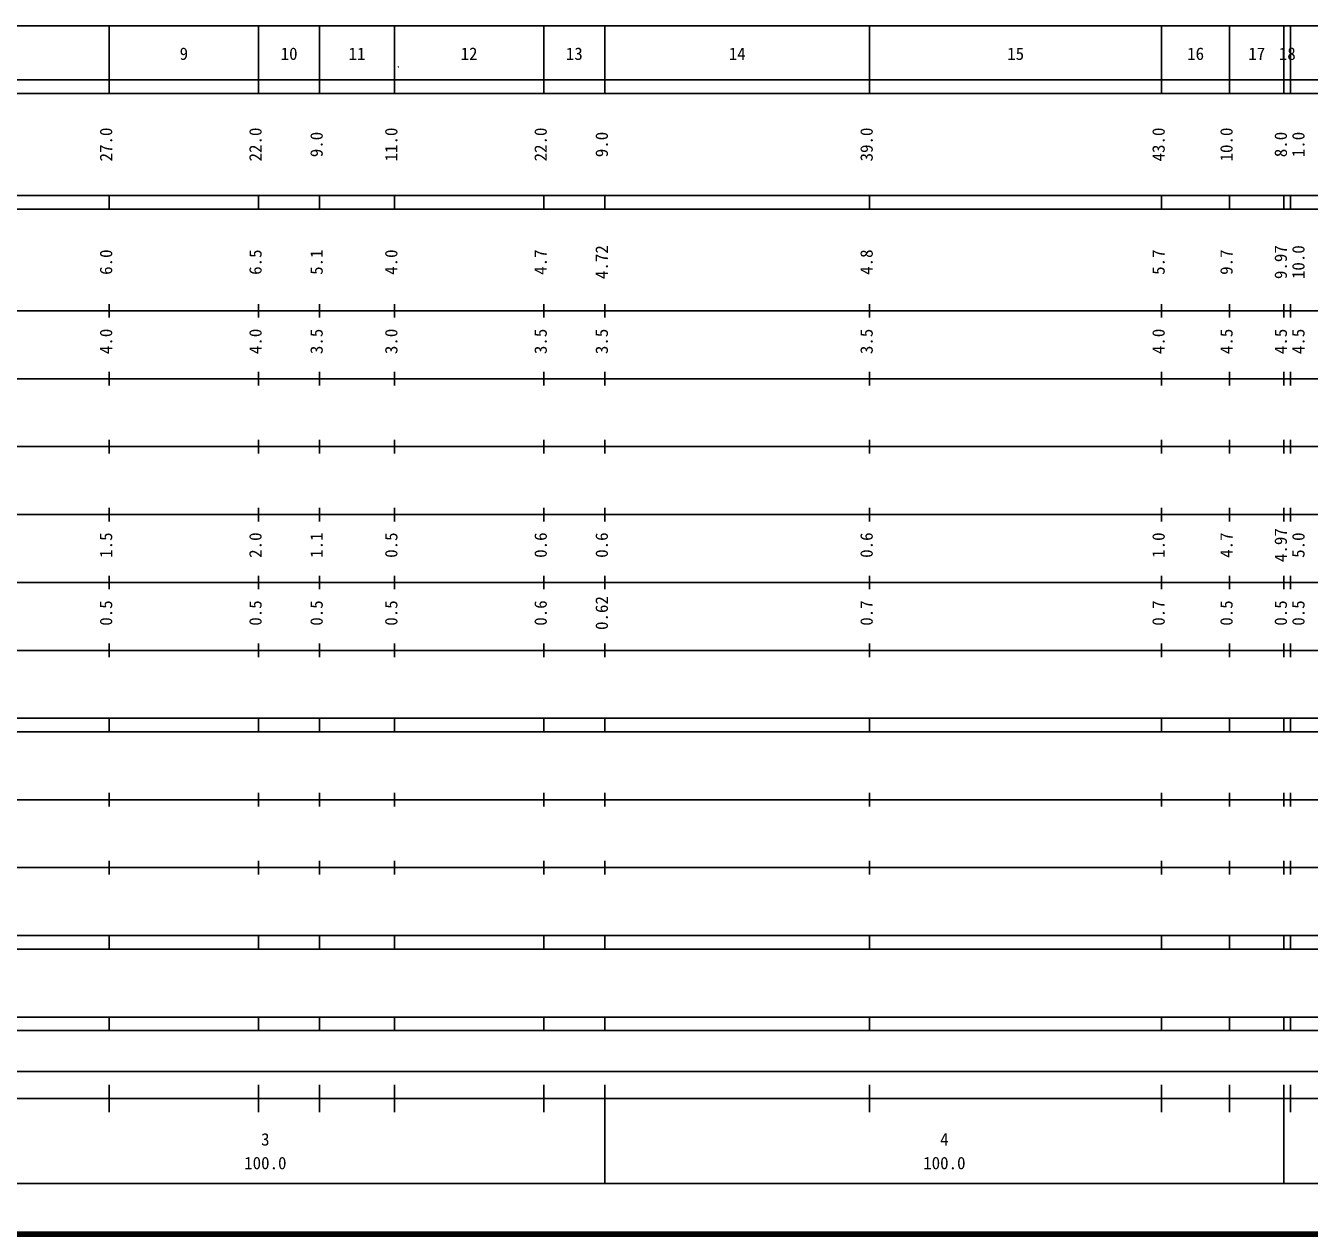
# Model space of a CAD drawing. Units: millimetres on the paper, enlarged 1000 times. Extents: x 40000 to 680000, y 20000 to 380000.
# Drawn here: x 282705 to 471749, y 20000 to 198000 of the extents above; entities that cross this region are included whole.
import ezdxf
from ezdxf.enums import TextEntityAlignment as Align

# ---------------------------------------------------------------- set-up
doc = ezdxf.new("R2010")
doc.units = ezdxf.units.MM
doc.header["$LTSCALE"] = 1000
doc.layers.add('M-TTL', color=2, linetype='Continuous', lineweight=140)
doc.layers.add('M-TTL-BAND', color=7, linetype='Continuous', lineweight=25)
doc.styles.add('ＭＳ ゴシック', font='')
doc.styles.get('ＭＳ ゴシック').set_extended_font_data('MS Gothic')

msp = doc.modelspace()

# ---------------------------------------------------------------- linework, layer by layer
at = {"layer": 'M-TTL'}
msp.add_line((40000, 20000), (680000, 20000), dxfattribs=at)
at = {"layer": 'M-TTL', "lineweight": 13}
msp.add_arc((337603, 191972), 50, 133.77052, 313.77052, dxfattribs=at)
at = {"layer": 'M-TTL-BAND'}
for p, q in [((68000, 198000), (579000, 198000)), ((295000, 188000), (295000, 198000)), ((317000, 188000), (317000, 198000)), ((326000, 188000), (326000, 198000)), ((337000, 188000), (337000, 198000)), ((359000, 188000), (359000, 198000)), ((368000, 188000), (368000, 198000)), ((407000, 188000), (407000, 198000)), ((450000, 188000), (450000, 198000)), ((460000, 188000), (460000, 198000)), ((468000, 188000), (468000, 198000)), ((469000, 188000), (469000, 198000)), ((40000, 190000), (579000, 190000)), ((40000, 188000), (579000, 188000)), ((40000, 173000), (579000, 173000)), ((295000, 171000), (295000, 173000)), ((317000, 171000), (317000, 173000)), ((326000, 171000), (326000, 173000)), ((337000, 171000), (337000, 173000)), ((359000, 171000), (359000, 173000)), ((368000, 171000), (368000, 173000)), ((407000, 171000), (407000, 173000)), ((450000, 171000), (450000, 173000)), ((460000, 171000), (460000, 173000)), ((468000, 171000), (468000, 173000)), ((469000, 171000), (469000, 173000)), ((40000, 171000), (579000, 171000)), ((295000, 155000), (295000, 157000)), ((317000, 155000), (317000, 157000)), ((326000, 155000), (326000, 157000)), ((337000, 155000), (337000, 157000)), ((359000, 155000), (359000, 157000)), ((368000, 155000), (368000, 157000)), ((407000, 155000), (407000, 157000)), ((450000, 155000), (450000, 157000)), ((460000, 155000), (460000, 157000)), ((468000, 155000), (468000, 157000)), ((469000, 155000), (469000, 157000)), ((40000, 156000), (579000, 156000)), ((46000, 146000), (579000, 146000)), ((295000, 145000), (295000, 147000)), ((317000, 145000), (317000, 147000)), ((326000, 145000), (326000, 147000)), ((337000, 145000), (337000, 147000)), ((359000, 145000), (359000, 147000)), ((368000, 145000), (368000, 147000)), ((407000, 145000), (407000, 147000)), ((450000, 145000), (450000, 147000)), ((460000, 145000), (460000, 147000)), ((468000, 145000), (468000, 147000)), ((469000, 145000), (469000, 147000)), ((295000, 135000), (295000, 137000)), ((317000, 135000), (317000, 137000)), ((326000, 135000), (326000, 137000)), ((337000, 135000), (337000, 137000)), ((359000, 135000), (359000, 137000)), ((368000, 135000), (368000, 137000)), ((407000, 135000), (407000, 137000)), ((450000, 135000), (450000, 137000)), ((460000, 135000), (460000, 137000)), ((468000, 135000), (468000, 137000)), ((469000, 135000), (469000, 137000)), ((52000, 136000), (579000, 136000)), ((295000, 125000), (295000, 127000)), ((317000, 125000), (317000, 127000)), ((326000, 125000), (326000, 127000)), ((337000, 125000), (337000, 127000)), ((359000, 125000), (359000, 127000)), ((368000, 125000), (368000, 127000)), ((407000, 125000), (407000, 127000)), ((450000, 125000), (450000, 127000)), ((460000, 125000), (460000, 127000)), ((468000, 125000), (468000, 127000)), ((469000, 125000), (469000, 127000)), ((46000, 126000), (579000, 126000)), ((52000, 116000), (579000, 116000)), ((295000, 115000), (295000, 117000)), ((317000, 115000), (317000, 117000)), ((326000, 115000), (326000, 117000)), ((337000, 115000), (337000, 117000)), ((359000, 115000), (359000, 117000)), ((368000, 115000), (368000, 117000)), ((407000, 115000), (407000, 117000)), ((450000, 115000), (450000, 117000)), ((460000, 115000), (460000, 117000)), ((468000, 115000), (468000, 117000)), ((469000, 115000), (469000, 117000)), ((46000, 106000), (579000, 106000)), ((295000, 105000), (295000, 107000)), ((317000, 105000), (317000, 107000)), ((326000, 105000), (326000, 107000)), ((337000, 105000), (337000, 107000)), ((359000, 105000), (359000, 107000)), ((368000, 105000), (368000, 107000)), ((407000, 105000), (407000, 107000)), ((450000, 105000), (450000, 107000)), ((460000, 105000), (460000, 107000)), ((468000, 105000), (468000, 107000)), ((469000, 105000), (469000, 107000)), ((40000, 96000), (579000, 96000)), ((295000, 94000), (295000, 96000)), ((317000, 94000), (317000, 96000)), ((326000, 94000), (326000, 96000)), ((337000, 94000), (337000, 96000)), ((359000, 94000), (359000, 96000)), ((368000, 94000), (368000, 96000)), ((407000, 94000), (407000, 96000)), ((450000, 94000), (450000, 96000)), ((460000, 94000), (460000, 96000)), ((468000, 94000), (468000, 96000)), ((469000, 94000), (469000, 96000)), ((40000, 94000), (579000, 94000)), ((49000, 84000), (579000, 84000)), ((295000, 83000), (295000, 85000)), ((317000, 83000), (317000, 85000)), ((326000, 83000), (326000, 85000)), ((337000, 83000), (337000, 85000)), ((359000, 83000), (359000, 85000)), ((368000, 83000), (368000, 85000)), ((407000, 83000), (407000, 85000)), ((450000, 83000), (450000, 85000)), ((460000, 83000), (460000, 85000)), ((468000, 83000), (468000, 85000)), ((469000, 83000), (469000, 85000)), ((40000, 74000), (579000, 74000)), ((295000, 73000), (295000, 75000)), ((317000, 73000), (317000, 75000)), ((326000, 73000), (326000, 75000)), ((337000, 73000), (337000, 75000)), ((359000, 73000), (359000, 75000)), ((368000, 73000), (368000, 75000)), ((407000, 73000), (407000, 75000)), ((450000, 73000), (450000, 75000)), ((460000, 73000), (460000, 75000)), ((468000, 73000), (468000, 75000)), ((469000, 73000), (469000, 75000)), ((40000, 64000), (579000, 64000)), ((295000, 62000), (295000, 64000)), ((317000, 62000), (317000, 64000)), ((326000, 62000), (326000, 64000)), ((337000, 62000), (337000, 64000)), ((359000, 62000), (359000, 64000)), ((368000, 62000), (368000, 64000)), ((407000, 62000), (407000, 64000)), ((450000, 62000), (450000, 64000)), ((460000, 62000), (460000, 64000)), ((468000, 62000), (468000, 64000)), ((469000, 62000), (469000, 64000)), ((40000, 62000), (579000, 62000)), ((40000, 52000), (579000, 52000)), ((295000, 50000), (295000, 52000)), ((317000, 50000), (317000, 52000)), ((326000, 50000), (326000, 52000)), ((337000, 50000), (337000, 52000)), ((359000, 50000), (359000, 52000)), ((368000, 50000), (368000, 52000)), ((407000, 50000), (407000, 52000)), ((450000, 50000), (450000, 52000)), ((460000, 50000), (460000, 52000)), ((468000, 50000), (468000, 52000)), ((469000, 50000), (469000, 52000)), ((40000, 50000), (579000, 50000)), ((71000, 44000), (525000, 44000)), ((295000, 38000), (295000, 42000)), ((317000, 38000), (317000, 42000)), ((326000, 38000), (326000, 42000)), ((337000, 38000), (337000, 42000)), ((359000, 38000), (359000, 42000)), ((368000, 27500), (368000, 42000)), ((407000, 38000), (407000, 42000)), ((450000, 38000), (450000, 42000)), ((460000, 38000), (460000, 42000)), ((468000, 27500), (468000, 42000)), ((469000, 38000), (469000, 42000)), ((40000, 40000), (579000, 40000)), ((68000, 27500), (579000, 27500))]:
    msp.add_line(p, q, dxfattribs=at)

# ---------------------------------------------------------------- texts
at = {"layer": 'M-TTL-BAND', "style": 'ＭＳ ゴシック'}
for s, p in [('9', (306000, 192405)), ('10', (321500, 192405)), ('11', (331500, 192405)), ('12', (348000, 192405)), ('13', (363500, 192405)), ('14', (387500, 192405)), ('15', (428500, 192405)), ('16', (455000, 192405)), ('17', (464000, 192405)), ('18', (468500, 192405)), ('3', (318000, 32523)), ('4', (418000, 32523)), ('100.0', (318000, 29033)), ('100.0', (418000, 29033))]:
    msp.add_text(s, height=1833, dxfattribs=at).set_placement(p, align=Align.BOTTOM_CENTER)
for s, p in [('27.0', (296000, 180500)), ('22.0', (318000, 180500)), ('9.0', (327000, 180500)), ('11.0', (338000, 180500)), ('22.0', (360000, 180500)), ('9.0', (369000, 180500)), ('39.0', (408000, 180500)), ('43.0', (451000, 180500)), ('10.0', (461000, 180500)), ('8.0', (469000, 180500)), ('1.0', (471595, 180500)), ('6.0', (296000, 163174)), ('6.5', (318000, 163174)), ('5.1', (327000, 163174)), ('4.0', (338000, 163174)), ('4.7', (360000, 163174)), ('4.72', (369000, 163174)), ('4.8', (408000, 163174)), ('5.7', (451000, 163174)), ('9.7', (461000, 163174)), ('9.97', (469000, 163174)), ('10.0', (471595, 163174)), ('4.0', (296000, 151500)), ('4.0', (318000, 151500)), ('3.5', (327000, 151500)), ('3.0', (338000, 151500)), ('3.5', (360000, 151500)), ('3.5', (369000, 151500)), ('3.5', (408000, 151500)), ('4.0', (451000, 151500)), ('4.5', (461000, 151500)), ('4.5', (469000, 151500)), ('4.5', (471595, 151500)), ('1.5', (296000, 121500)), ('2.0', (318000, 121500)), ('1.1', (327000, 121500)), ('0.5', (338000, 121500)), ('0.6', (360000, 121500)), ('0.6', (369000, 121500)), ('0.6', (408000, 121500)), ('1.0', (451000, 121500)), ('4.7', (461000, 121500)), ('4.97', (469000, 121500)), ('5.0', (471595, 121500)), ('0.62', (369000, 111500)), ('0.5', (296000, 111500)), ('0.5', (318000, 111500)), ('0.5', (327000, 111500)), ('0.5', (338000, 111500)), ('0.6', (360000, 111500)), ('0.7', (408000, 111500)), ('0.7', (451000, 111500)), ('0.5', (461000, 111500)), ('0.5', (469000, 111500)), ('0.5', (471595, 111500))]:
    msp.add_text(s, height=1833, rotation=90, dxfattribs=at).set_placement(p, align=Align.BOTTOM_CENTER)

doc.saveas('drawing.dxf')
